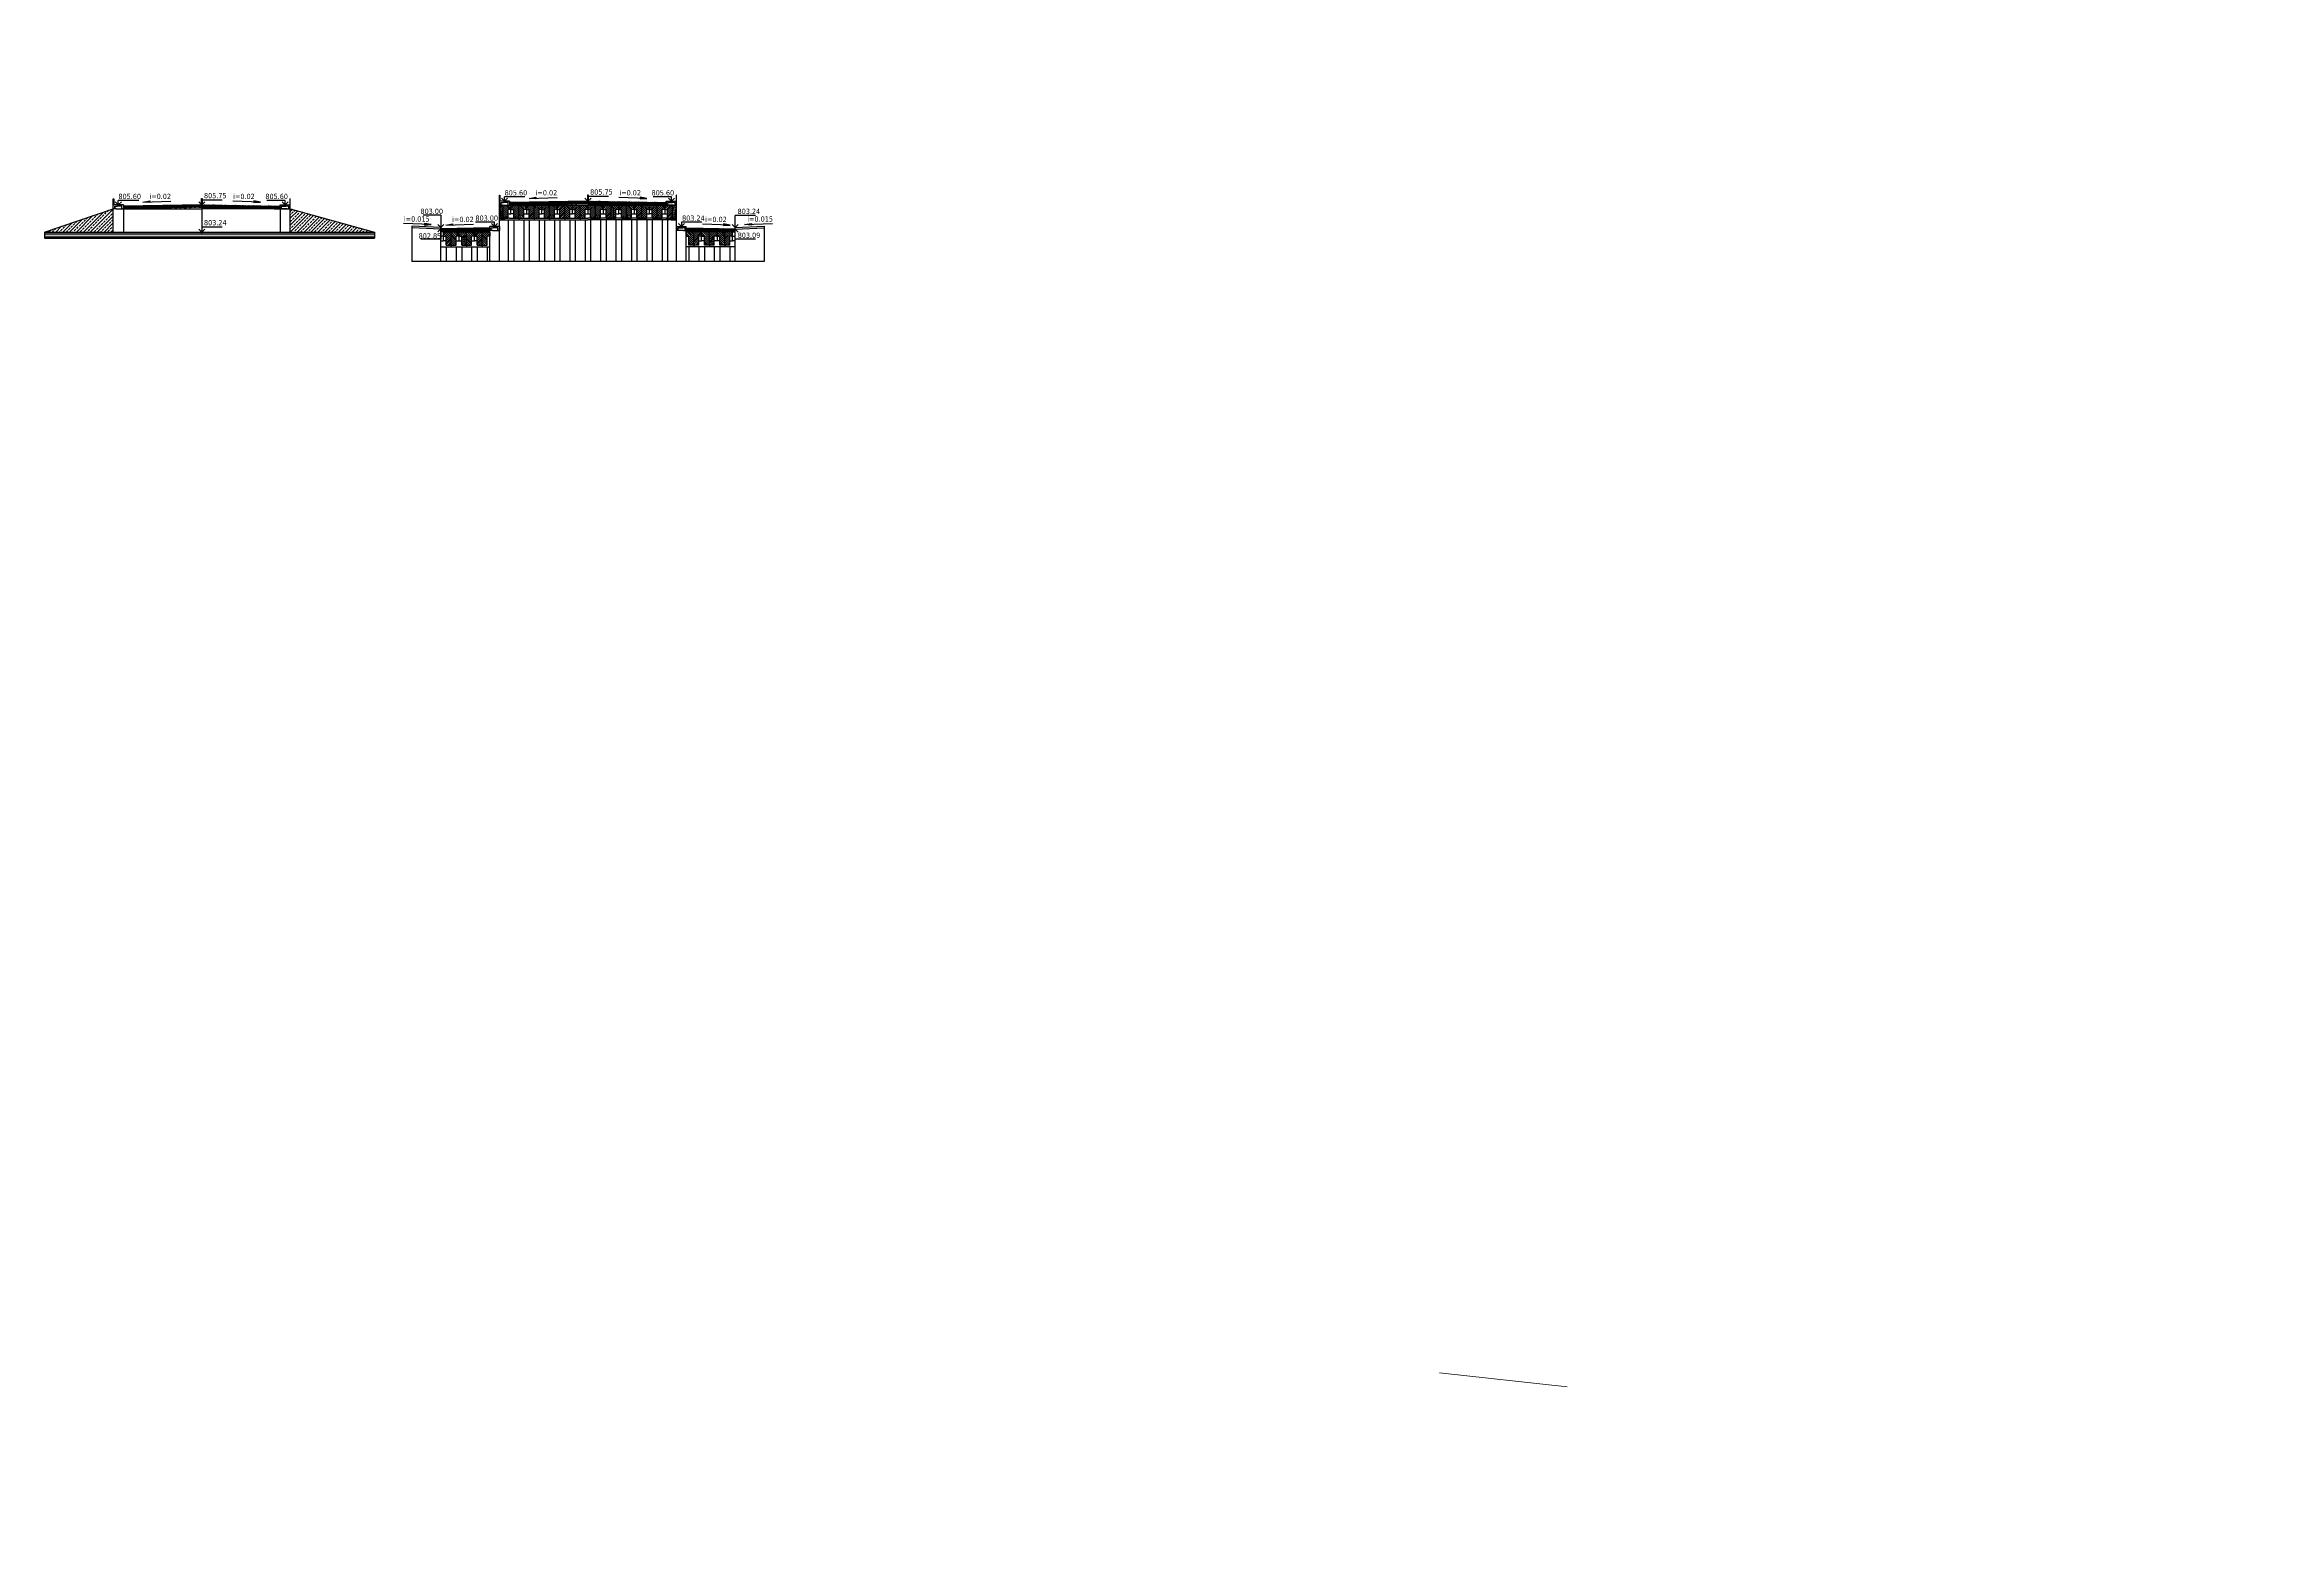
# Model space of a CAD drawing. Header units: millimetres. Extents: x -492806 to 8131902, y -181351 to 2373952.
# Drawn here: x 1987397 to 2216152, y 833559 to 987906 of the extents above; entities that cross this region are included whole.
import ezdxf

# ---------------------------------------------------------------- set-up
doc = ezdxf.new("R2010")
doc.units = ezdxf.units.MM
doc.header["$LTSCALE"] = 50
doc.layers.add('dorogi', color=7, linetype='Continuous', lineweight=30)
doc.layers.add('існуючі', color=170, linetype='Continuous', lineweight=15)
doc.styles.get("Standard").update_dxf_attribs({"font": 'tahoma.ttf'})
pattern_1 = [(45, (1375192, 7545342.67), (-100.151965, 100.151965), [])]
pattern_2 = [(45, (1365117.63, 7542584.53), (37.55698686, 137.7089518), [177.0453339, -35.4090668, 0, -35.4090668])]
pattern_3 = [(45, (1381854.95, 7539859.36), (-100.151965, 100.151965), [])]
pattern_4 = [(135, (1381854.95, 7539859.36), (-100.151965, -100.151965), [])]
pattern_5 = [(45, (1378696.57, 7539859.36), (-100.151965, 100.151965), [])]
pattern_6 = [(135, (1378696.57, 7539859.36), (-100.151965, -100.151965), [])]

msp = doc.modelspace()

# ---------------------------------------------------------------- hatches: boundary and pattern name
h = msp.add_hatch()
h.set_pattern_fill('JIS_STN_2.5', color=256, scale=200)
h.set_pattern_definition([(45, (271043.5, 0), (-353.55339, 353.55339), []), (45, (271396.5, 0), (-353.55339, 353.55339), [240, -100])])
h.paths.add_polyline_path([(2012588.57, 971074.873), (2012588.57, 968676.75), (2021238.57, 968676.75)])
h.paths.add_polyline_path([(1994433.969, 971074.715), (1987396.969, 968676.75), (1994433.969, 968676.75)])
h = msp.add_hatch()
h.set_pattern_fill('ANSI36', color=256, scale=22.304924)
h.set_pattern_definition([(45, (1335589.5, 7544971.444), (37.55698686, 137.7089518), [177.0453339, -35.4090668, 0, -35.4090668])])
h.paths.add_polyline_path([(2003515.743, 971216.75), (2003515.743, 971484.434), (1995477.023, 971342.332), (1995477.023, 971074.715)])
h = msp.add_hatch()
h.set_pattern_fill('ANSI36', color=256, scale=22.304924)
h.set_pattern_definition([(45, (1327684.61, 7544971.6), (37.55698686, 137.7089518), [177.0453339, -35.4090668, 0, -35.4090668])])
h.paths.add_polyline_path([(2003515.743, 971484.434), (2003515.743, 971216.75), (2011545.516, 971074.873), (2011545.516, 971342.491)])
h = msp.add_hatch()
h.set_pattern_fill('ANSI31', color=256, scale=44.609848)
h.set_pattern_definition(pattern_1)
h.paths.add_polyline_path([(2034036.474, 970999.844), (2034140.631, 970999.844), (2034140.631, 970107.647), (2034432.711, 970107.647), (2034432.711, 971445.943), (2034036.474, 971445.943)])
h = msp.add_hatch()
h.set_pattern_fill('ANSI31', color=256, scale=44.609848, angle=90)
h.set_pattern_definition([(135, (1382454.2, 7542617.5), (-100.151965, -100.151965), [])])
h.paths.add_polyline_path([(2034943.493, 970999.844), (2035222.305, 970999.844), (2035222.305, 971445.943), (2034432.711, 971445.943), (2034432.711, 970107.647), (2034943.493, 970107.647)])
h = msp.add_hatch()
h.set_pattern_fill('ANSI36', color=256, scale=22.304924)
h.set_pattern_definition([(45, (1375192.005, 7545342.67), (37.55698686, 137.7089518), [177.0453339, -35.4090668, 0, -35.4090668])])
h.paths.add_polyline_path([(2043118.248, 971587.978), (2043118.248, 971855.662), (2035079.528, 971713.56), (2035079.528, 971445.943)])
h = msp.add_hatch()
h.set_pattern_fill('ANSI31', color=256, scale=44.609848)
h.set_pattern_definition([(45, (1385612.57, 7542617.5), (-100.151965, 100.151965), [])])
h.paths.add_polyline_path([(2036011.899, 971445.943), (2035222.305, 971445.943), (2035222.305, 970999.844), (2035501.116, 970999.844), (2035501.116, 970107.647), (2036011.899, 970107.647)])
h.paths.add_polyline_path([(2037591.088, 971445.943), (2036801.494, 971445.943), (2036801.494, 970999.844), (2037080.305, 970999.844), (2037080.305, 970107.647), (2037591.088, 970107.647)])
h = msp.add_hatch()
h.set_pattern_fill('ANSI31', color=256, scale=44.609848, angle=90)
h.set_pattern_definition([(135, (1385612.57, 7542617.5), (-100.151965, -100.151965), [])])
h.paths.add_polyline_path([(2036522.682, 970999.844), (2036801.494, 970999.844), (2036801.494, 971445.943), (2036011.899, 971445.943), (2036011.899, 970107.647), (2036522.682, 970107.647)])
h.paths.add_polyline_path([(2038101.871, 970999.844), (2038380.682, 970999.844), (2038380.682, 971445.943), (2037591.088, 971445.943), (2037591.088, 970107.647), (2038101.871, 970107.647)])
h = msp.add_hatch()
h.set_pattern_fill('ANSI31', color=256, scale=44.609848)
h.set_pattern_definition([(45, (1388770.95, 7542617.5), (-100.151965, 100.151965), [])])
h.paths.add_polyline_path([(2039170.276, 971445.943), (2038380.682, 971445.943), (2038380.682, 970999.844), (2038659.494, 970999.844), (2038659.494, 970107.647), (2039170.276, 970107.647)])
h.paths.add_polyline_path([(2040749.465, 971445.943), (2039959.871, 971445.943), (2039959.871, 970999.844), (2040238.682, 970999.844), (2040238.682, 970107.647), (2040749.465, 970107.647)])
h = msp.add_hatch()
h.set_pattern_fill('ANSI31', color=256, scale=44.609848, angle=90)
h.set_pattern_definition([(135, (1388770.95, 7542617.5), (-100.151965, -100.151965), [])])
h.paths.add_polyline_path([(2039681.059, 970999.844), (2039959.871, 970999.844), (2039959.871, 971445.943), (2039170.276, 971445.943), (2039170.276, 970107.647), (2039681.059, 970107.647)])
h.paths.add_polyline_path([(2041260.248, 970999.844), (2041539.059, 970999.844), (2041539.059, 971445.943), (2040749.465, 971445.943), (2040749.465, 970107.647), (2041260.248, 970107.647)])
h = msp.add_hatch()
h.set_pattern_fill('ANSI31', color=256, scale=44.609848)
h.set_pattern_definition([(45, (1391929.33, 7542617.5), (-100.151965, 100.151965), [])])
h.paths.add_polyline_path([(2042328.654, 971445.943), (2041539.059, 971445.943), (2041539.059, 970999.844), (2041817.871, 970999.844), (2041817.871, 970107.647), (2042328.654, 970107.647)])
h = msp.add_hatch()
h.set_pattern_fill('ANSI31', color=256, scale=44.609848, angle=90)
h.set_pattern_definition([(135, (1391929.33, 7542617.5), (-100.151965, -100.151965), [])])
h.paths.add_polyline_path([(2042839.436, 970999.844), (2043118.248, 970999.844), (2043118.248, 971445.943), (2042328.654, 971445.943), (2042328.654, 970107.647), (2042839.436, 970107.647)])
h = msp.add_hatch()
h.set_pattern_fill('ANSI31', color=256, scale=44.609848)
h.set_pattern_definition([(45, (1393499.57, 7542617.66), (-100.151965, 100.151965), [])])
h.paths.add_polyline_path([(2043898.895, 971446.101), (2043109.3, 971446.101), (2043109.3, 971000.003), (2043388.112, 971000.003), (2043388.112, 970107.806), (2043898.895, 970107.806)])
h.paths.add_polyline_path([(2045478.083, 971446.101), (2044688.489, 971446.101), (2044688.489, 971000.003), (2044967.3, 971000.003), (2044967.3, 970107.806), (2045478.083, 970107.806)])
h = msp.add_hatch()
h.set_pattern_fill('ANSI36', color=256, scale=22.304924)
h.set_pattern_definition([(45, (1367287.114, 7545342.83), (37.55698686, 137.7089518), [177.0453339, -35.4090668, 0, -35.4090668])])
h.paths.add_polyline_path([(2043118.248, 971855.662), (2043118.248, 971587.978), (2051148.021, 971446.101), (2051148.021, 971713.718)])
h = msp.add_hatch()
h.set_pattern_fill('ANSI31', color=256, scale=44.609848, angle=90)
h.set_pattern_definition([(135, (1393499.57, 7542617.66), (-100.151965, -100.151965), [])])
h.paths.add_polyline_path([(2044409.677, 971000.003), (2044688.489, 971000.003), (2044688.489, 971446.101), (2043898.895, 971446.101), (2043898.895, 970107.806), (2044409.677, 970107.806)])
h.paths.add_polyline_path([(2045988.866, 971000.003), (2046267.678, 971000.003), (2046267.678, 971446.101), (2045478.083, 971446.101), (2045478.083, 970107.806), (2045988.866, 970107.806)])
h = msp.add_hatch()
h.set_pattern_fill('ANSI31', color=256, scale=44.609848)
h.set_pattern_definition([(45, (1396657.94, 7542617.66), (-100.151965, 100.151965), [])])
h.paths.add_polyline_path([(2047057.272, 971446.101), (2046267.678, 971446.101), (2046267.678, 971000.003), (2046546.489, 971000.003), (2046546.489, 970107.806), (2047057.272, 970107.806)])
h.paths.add_polyline_path([(2048636.46, 971446.101), (2047846.866, 971446.101), (2047846.866, 971000.003), (2048125.678, 971000.003), (2048125.678, 970107.806), (2048636.46, 970107.806)])
h = msp.add_hatch()
h.set_pattern_fill('ANSI31', color=256, scale=44.609848, angle=90)
h.set_pattern_definition([(135, (1396657.94, 7542617.66), (-100.151965, -100.151965), [])])
h.paths.add_polyline_path([(2047568.055, 971000.003), (2047846.866, 971000.003), (2047846.866, 971446.101), (2047057.272, 971446.101), (2047057.272, 970107.806), (2047568.055, 970107.806)])
h.paths.add_polyline_path([(2049147.243, 971000.003), (2049426.055, 971000.003), (2049426.055, 971446.101), (2048636.46, 971446.101), (2048636.46, 970107.806), (2049147.243, 970107.806)])
h = msp.add_hatch()
h.set_pattern_fill('ANSI31', color=256, scale=44.609848)
h.set_pattern_definition([(45, (1399816.32, 7542617.66), (-100.151965, 100.151965), [])])
h.paths.add_polyline_path([(2049704.866, 970107.806), (2050215.649, 970107.806), (2050215.649, 971446.101), (2049426.055, 971446.101), (2049426.055, 971000.003), (2049704.866, 971000.003)])
h.paths.add_polyline_path([(2051284.055, 970107.806), (2051794.838, 970107.806), (2051794.838, 971446.101), (2051005.243, 971446.101), (2051005.243, 971000.003), (2051284.055, 971000.003)])
h = msp.add_hatch()
h.set_pattern_fill('ANSI31', color=256, scale=44.609848, angle=90)
h.set_pattern_definition([(135, (1399816.32, 7542617.66), (-100.151965, -100.151965), [])])
h.paths.add_polyline_path([(2050726.432, 971000.003), (2051005.243, 971000.003), (2051005.243, 971446.101), (2050215.649, 971446.101), (2050215.649, 970107.806), (2050726.432, 970107.806)])
h = msp.add_hatch()
h.set_pattern_fill('ANSI31', color=256, scale=44.609848)
h.set_pattern_definition(pattern_1)
h.paths.add_polyline_path([(2052191.075, 970999.844), (2052086.917, 970999.844), (2052086.917, 970107.647), (2051794.838, 970107.647), (2051794.838, 971445.943), (2052191.075, 971445.943)])
h = msp.add_hatch(color=256)
h.dxf.hatch_style = 1
h.paths.add_polyline_path([(2021238.57, 968676.75), (1987396.969, 968676.75), (1987396.969, 968486.75), (2021238.57, 968486.75)])
h = msp.add_hatch()
h.set_pattern_fill('TRIANG', color=256, scale=30, angle=45)
h.set_pattern_definition([(105, (271043.5, 0), (-276.013305, 73.957542), [142.875, -142.875]), (165, (271043.5, 0), (-202.055763, -202.055762), [142.875, -142.875]), (45, (270905.5, 36.98), (-73.957542, 276.013305), [142.875, -142.875])])
h.paths.add_polyline_path([(2021238.57, 968486.75), (1987396.969, 968486.75), (1987396.969, 968186.75), (2021238.57, 968186.75)])
h = msp.add_hatch()
h.set_pattern_fill('AR-SAND', color=256, scale=3, angle=45)
h.set_pattern_definition([(82.5, (271043.51, 0), (-107.2144046, 100.426047), [0, -115.824, 0, -129.54, 0, -123.825]), (52.5, (271043.5, 0), (-56.703278, 247.419855), [0, -62.484, 0, -104.394, 0, -40.005]), (12.5, (270977.23, -66.27), (167.489948, 168.0996936), [0, -38.1, 0, -137.16, 0, -179.07]), (2.5, (270977.23, -66.27), (114.684333, 209.265234), [0, -19.05, 0, -89.916, 0, -102.87])])
h.paths.add_polyline_path([(2021238.57, 968186.75), (1987396.969, 968186.75), (1987396.969, 968036.75), (2021238.57, 968036.75)])
h = msp.add_hatch()
h.set_pattern_fill('ANSI36', color=256, scale=22.304924)
h.set_pattern_definition(pattern_2)
h.paths.add_polyline_path([(2028036.474, 969009.004), (2028036.474, 968741.362), (2033043.872, 968829.837), (2033043.872, 969097.521)])
h = msp.add_hatch()
h.set_pattern_fill('ANSI31', color=256, scale=44.609848)
h.set_pattern_definition(pattern_5)
h.paths.add_polyline_path([(2029095.901, 968687.801), (2028306.306, 968687.801), (2028306.306, 968241.703), (2028585.118, 968241.703), (2028585.118, 967349.506), (2029095.901, 967349.506)])
h.paths.add_polyline_path([(2030675.089, 968687.801), (2029885.495, 968687.801), (2029885.495, 968241.703), (2030164.307, 968241.703), (2030164.307, 967349.506), (2030675.089, 967349.506)])
h = msp.add_hatch()
h.set_pattern_fill('ANSI31', color=256, scale=44.609848, angle=90)
h.set_pattern_definition(pattern_6)
h.paths.add_polyline_path([(2029606.684, 968241.703), (2029885.495, 968241.703), (2029885.495, 968687.801), (2029095.901, 968687.801), (2029095.901, 967349.506), (2029606.684, 967349.506)])
h.paths.add_polyline_path([(2031185.872, 968241.703), (2031464.684, 968241.703), (2031464.684, 968687.801), (2030675.089, 968687.801), (2030675.089, 967349.506), (2031185.872, 967349.506)])
h = msp.add_hatch()
h.set_pattern_fill('ANSI31', color=256, scale=44.609848)
h.set_pattern_definition(pattern_3)
h.paths.add_polyline_path([(2032254.278, 968687.801), (2031464.684, 968687.801), (2031464.684, 968241.703), (2031743.495, 968241.703), (2031743.495, 967349.506), (2032254.278, 967349.506)])
h = msp.add_hatch()
h.set_pattern_fill('ANSI31', color=256, scale=44.609848, angle=90)
h.set_pattern_definition(pattern_4)
h.paths.add_polyline_path([(2032765.061, 968241.703), (2033043.872, 968241.703), (2033043.872, 968687.801), (2032254.278, 968687.801), (2032254.278, 967349.506), (2032765.061, 967349.506)])
h = msp.add_hatch()
h.set_pattern_fill('ANSI31', color=256, scale=44.609848, angle=90)
h.set_pattern_definition(pattern_4)
h.paths.add_polyline_path([(2053471.466, 968241.581), (2053192.654, 968241.584), (2053192.66, 968687.682), (2053982.254, 968687.673), (2053982.238, 967349.378), (2053471.455, 967349.384)])
h = msp.add_hatch()
h.set_pattern_fill('ANSI36', color=256, scale=22.304924)
h.set_pattern_definition(pattern_2)
h.paths.add_polyline_path([(2058200.062, 969008.826), (2058200.059, 968741.183), (2053192.661, 968829.718), (2053192.664, 969097.401)])
h = msp.add_hatch()
h.set_pattern_fill('ANSI31', color=256, scale=44.609848)
h.set_pattern_definition(pattern_3)
h.paths.add_polyline_path([(2053982.254, 968687.673), (2054771.848, 968687.664), (2054771.843, 968241.565), (2054493.031, 968241.568), (2054493.021, 967349.372), (2053982.238, 967349.378)])
h = msp.add_hatch()
h.set_pattern_fill('ANSI31', color=256, scale=44.609848, angle=90)
h.set_pattern_definition(pattern_6)
h.paths.add_polyline_path([(2056629.843, 968241.543), (2056351.032, 968241.546), (2056351.037, 968687.645), (2057140.631, 968687.636), (2057140.615, 967349.34), (2056629.833, 967349.346)])
h.paths.add_polyline_path([(2055050.654, 968241.562), (2054771.843, 968241.565), (2054771.848, 968687.664), (2055561.443, 968687.654), (2055561.427, 967349.359), (2055050.644, 967349.365)])
h = msp.add_hatch()
h.set_pattern_fill('ANSI31', color=256, scale=44.609848)
h.set_pattern_definition(pattern_5)
h.paths.add_polyline_path([(2057140.631, 968687.636), (2057930.225, 968687.626), (2057930.22, 968241.528), (2057651.409, 968241.531), (2057651.398, 967349.334), (2057140.615, 967349.34)])
h.paths.add_polyline_path([(2055561.443, 968687.654), (2056351.037, 968687.645), (2056351.032, 968241.546), (2056072.22, 968241.55), (2056072.209, 967349.353), (2055561.427, 967349.359)])

# ---------------------------------------------------------------- linework, layer by layer
for p, q in [((2036653.805, 972302.744), (2034558.001, 972302.744)), ((2034558.001, 971847.39), (2034558.001, 972302.744)), ((2037086.754, 972125.847), (2037781.576, 972259.259)), ((2037086.754, 972125.847), (2039946.179, 972232.577)), ((2037781.576, 972259.259), (2037781.576, 972072.482)), ((2045214.053, 972311.016), (2043118.248, 972311.016)), ((2043118.248, 972311.016), (2043126.295, 971855.804)), ((2049149.802, 972125.682), (2046290.38, 972232.49)), ((2048454.984, 972259.113), (2048454.978, 972072.336)), ((2049149.802, 972125.682), (2048454.984, 972259.113)), ((2051669.548, 972302.744), (2049784.498, 972302.744)), ((2051669.548, 971847.39), (2051669.548, 972302.744)), ((1987396.969, 968676.75), (1994433.969, 971074.715)), ((1994433.969, 968676.75), (1994433.969, 971476.162)), ((1994584.826, 971074.715), (1994584.826, 971338.547)), ((1994584.826, 971338.547), (1994846.144, 971338.547)), ((1994584.826, 971338.547), (1994584.826, 971074.715)), ((1994846.144, 971468.925), (1994838.907, 971476.162)), ((1994846.144, 971468.925), (1994853.382, 971476.162)), ((1997051.301, 971931.516), (1994955.496, 971931.516)), ((1994955.496, 971476.162), (1994955.496, 971931.516)), ((1995468.896, 971074.715), (1995477.023, 971082.842)), ((1995481.754, 971074.715), (1995481.754, 968676.75)), ((1997484.25, 971754.619), (1998179.071, 971888.031)), ((1997484.25, 971754.619), (2000343.674, 971861.349)), ((1998179.071, 971701.254), (1997484.25, 971754.619)), ((1998179.071, 971888.031), (1998179.071, 971701.254)), ((2005611.548, 971939.788), (2003515.743, 971939.788)), ((2003515.743, 971939.788), (2003523.79, 971484.576)), ((2003523.79, 971484.576), (2003523.79, 968676.75)), ((2009547.297, 971754.454), (2006687.875, 971861.262)), ((2008852.479, 971887.885), (2008852.474, 971701.108)), ((2008852.474, 971701.108), (2009547.297, 971754.454)), ((2009547.297, 971754.454), (2008852.479, 971887.885)), ((2012067.043, 971931.516), (2010181.993, 971931.516)), ((2011402.739, 971074.873), (2012588.57, 971074.873)), ((2011545.516, 971342.491), (2011545.516, 971476.32)), ((2011545.516, 971076.874), (2011545.516, 968678.751)), ((2012067.043, 971476.162), (2012067.043, 971931.516)), ((2012176.394, 971468.925), (2012169.157, 971476.162)), ((2012176.394, 971468.925), (2012183.632, 971476.162)), ((2012437.713, 971338.547), (2012176.394, 971338.547)), ((2012272.631, 971074.873), (2012588.57, 971074.873)), ((2012437.713, 971074.715), (2012437.713, 971338.547)), ((2012437.713, 971338.547), (2012437.713, 971074.715)), ((2012588.57, 968676.75), (2012588.57, 971476.162)), ((2012588.57, 971074.873), (2021238.57, 968676.75)), ((2028033.218, 970403.552), (2026205.532, 970403.552)), ((2028033.218, 970403.552), (2028033.218, 968687.801)), ((2034036.474, 965646.621), (2034036.474, 971847.39)), ((2034036.474, 970999.844), (2034140.631, 970999.844)), ((2034036.474, 970107.647), (2034943.493, 970107.647)), ((2034575.462, 969929.208), (2034129.364, 969929.208)), ((2034187.331, 971445.943), (2034187.331, 971709.775)), ((2034187.331, 971709.775), (2034448.649, 971709.775)), ((2034187.331, 971709.775), (2034187.331, 971445.943)), ((2034448.649, 971840.153), (2034441.412, 971847.39)), ((2034448.649, 971840.153), (2034455.886, 971847.39)), ((2035222.305, 970999.844), (2034943.493, 970999.844)), ((2035071.401, 971445.943), (2035079.528, 971454.07)), ((2035222.305, 970999.844), (2035501.116, 970999.844)), ((2035501.116, 970107.647), (2036522.682, 970107.647)), ((2036801.494, 970999.844), (2036522.682, 970999.844)), ((2036801.494, 970999.844), (2037080.305, 970999.844)), ((2037080.305, 970107.647), (2038101.871, 970107.647)), ((2037781.576, 972072.482), (2037086.754, 972125.847)), ((2038380.682, 970999.844), (2038101.871, 970999.844)), ((2038380.682, 970999.844), (2038659.494, 970999.844)), ((2038659.494, 970107.647), (2039681.059, 970107.647)), ((2039959.871, 970999.844), (2039681.059, 970999.844)), ((2039959.871, 970999.844), (2040238.682, 970999.844)), ((2040238.682, 970107.647), (2041260.248, 970107.647)), ((2041539.059, 970999.844), (2041260.248, 970999.844)), ((2041539.059, 970999.844), (2041817.871, 970999.844)), ((2041817.871, 970107.647), (2042839.436, 970107.647)), ((2043118.248, 970999.844), (2042839.436, 970999.844)), ((2043109.3, 971000.003), (2043388.112, 971000.003)), ((2043388.112, 970107.806), (2044409.677, 970107.806)), ((2044688.489, 971000.003), (2044409.677, 971000.003)), ((2044688.489, 971000.003), (2044967.3, 971000.003)), ((2044967.3, 970107.806), (2045988.866, 970107.806)), ((2046267.678, 971000.003), (2045988.866, 971000.003)), ((2046267.678, 971000.003), (2046546.489, 971000.003)), ((2046546.489, 970107.806), (2047568.055, 970107.806)), ((2047846.866, 971000.003), (2047568.055, 971000.003)), ((2047846.866, 971000.003), (2048125.678, 971000.003)), ((2048125.678, 970107.806), (2049147.243, 970107.806)), ((2048454.978, 972072.336), (2049149.802, 972125.682)), ((2049426.055, 971000.003), (2049147.243, 971000.003)), ((2049426.055, 971000.003), (2049704.866, 971000.003)), ((2049704.866, 970107.806), (2050726.432, 970107.806)), ((2051005.243, 971000.003), (2050726.432, 971000.003)), ((2051005.243, 971000.003), (2051005.243, 971446.101)), ((2051005.243, 971446.101), (2052191.075, 971446.101)), ((2051005.243, 971000.003), (2051284.055, 971000.003)), ((2051148.021, 971713.718), (2051148.021, 971847.548)), ((2051284.055, 970107.806), (2052191.075, 970107.806)), ((2051652.086, 969929.366), (2052098.185, 969929.366)), ((2051778.899, 971840.153), (2051771.662, 971847.39)), ((2051778.899, 971840.153), (2051786.136, 971847.39)), ((2052040.218, 971709.775), (2051778.899, 971709.775)), ((2051875.135, 971446.101), (2052191.075, 971446.101)), ((2052040.218, 971445.943), (2052040.218, 971709.775)), ((2052040.218, 971709.775), (2052040.218, 971445.943)), ((2052191.075, 970999.844), (2052086.917, 970999.844)), ((2052191.075, 965646.621), (2052191.075, 971847.39)), ((2058200.064, 969158.826), (2058200.194, 970361.286)), ((2060295.868, 970361.286), (2058200.194, 970361.286)), ((1987396.969, 968676.75), (2021238.57, 968676.75)), ((1987396.969, 968676.75), (1987396.969, 968036.75)), ((1987396.969, 968486.75), (2021238.57, 968486.75)), ((1987396.969, 968186.75), (2021238.57, 968186.75)), ((1987396.969, 968036.75), (2021238.57, 968036.75)), ((2003247.236, 968676.756), (2003523.79, 968676.756)), ((2003516.551, 968545.872), (2003523.789, 968553.109)), ((2005611.548, 969166.769), (2003523.778, 969166.769)), ((2021238.57, 968676.75), (2021238.57, 968036.75)), ((2027053.141, 969438.752), (2024193.719, 969545.56)), ((2028036.474, 969159.004), (2025036.474, 969287.936)), ((2025036.474, 969287.936), (2025036.474, 965646.779)), ((2028028.316, 968969.179), (2025036.474, 969097.761)), ((2028059.924, 967942.121), (2025960.656, 967942.121)), ((2026358.323, 969572.183), (2026358.318, 969385.407)), ((2026358.318, 969385.407), (2027053.141, 969438.752)), ((2027053.141, 969438.752), (2026358.323, 969572.183)), ((2028036.474, 969005.748), (2028027.495, 967942.121)), ((2028306.306, 968241.703), (2028027.495, 968241.703)), ((2028036.474, 965646.621), (2028036.474, 969159.004)), ((2028036.474, 968687.801), (2033036.474, 968845.943)), ((2028306.306, 968687.801), (2028036.474, 968687.801)), ((2028306.306, 968241.703), (2028585.118, 968241.703)), ((2028528.04, 969394.498), (2029222.861, 969527.91)), ((2028528.04, 969394.498), (2031387.464, 969501.228)), ((2029222.861, 969341.133), (2028528.04, 969394.498)), ((2029222.861, 969527.91), (2029222.861, 969341.133)), ((2029885.495, 968241.703), (2029606.684, 968241.703)), ((2029885.495, 968241.703), (2030164.307, 968241.703)), ((2031464.684, 968241.703), (2031185.872, 968241.703)), ((2031464.684, 968241.703), (2031743.495, 968241.703)), ((2033536.474, 969702.744), (2031571.265, 969702.744)), ((2033043.872, 968241.703), (2032765.061, 968241.703)), ((2033036.474, 965646.621), (2033036.474, 969247.39)), ((2033144.277, 968845.943), (2033144.277, 969109.775)), ((2033144.277, 969109.775), (2033405.595, 969109.775)), ((2033144.277, 969109.775), (2033144.277, 968845.943)), ((2033536.474, 969247.39), (2033536.474, 969702.744)), ((2034028.347, 968845.943), (2034036.474, 968854.07)), ((2052208.187, 968845.835), (2052200.06, 968853.962)), ((2052700.065, 969702.63), (2052700.059, 969247.276)), ((2054795.87, 969702.63), (2052700.065, 969702.63)), ((2052830.943, 969240.038), (2052823.706, 969247.275)), ((2053092.26, 969109.657), (2052830.942, 969109.66)), ((2052830.943, 969240.038), (2052838.18, 969247.275)), ((2053092.257, 968845.825), (2053092.26, 969109.657)), ((2053092.26, 969109.657), (2053092.257, 968845.825)), ((2053192.654, 968241.584), (2053471.466, 968241.581)), ((2053200.022, 965646.502), (2053200.065, 969247.271)), ((2058200.058, 968687.623), (2053200.06, 968845.824)), ((2054771.843, 968241.565), (2054493.031, 968241.568)), ((2054771.843, 968241.565), (2055050.654, 968241.562)), ((2057708.442, 969394.099), (2054849.02, 969500.907)), ((2056351.032, 968241.546), (2056072.22, 968241.55)), ((2056351.032, 968241.546), (2056629.843, 968241.543)), ((2057013.624, 969527.53), (2057013.619, 969340.753)), ((2057013.619, 969340.753), (2057708.442, 969394.099)), ((2057708.442, 969394.099), (2057013.624, 969527.53)), ((2057930.22, 968241.528), (2057651.409, 968241.531)), ((2057930.22, 968241.528), (2058209.032, 968241.525)), ((2057930.225, 968687.626), (2058200.058, 968687.623)), ((2058200.022, 965646.443), (2058200.064, 969158.826)), ((2060295.867, 967943.645), (2058200.062, 967943.645)), ((2058200.111, 969159.004), (2061200.111, 969287.936)), ((2058208.27, 968969.179), (2061200.063, 969097.759)), ((2059183.444, 969438.752), (2059878.262, 969572.183)), ((2059183.444, 969438.752), (2062042.866, 969545.56)), ((2059878.267, 969385.407), (2059183.444, 969438.752)), ((2059878.262, 969572.183), (2059878.267, 969385.407)), ((2061200.065, 969287.934), (2061200.022, 965646.779)), ((2028036.474, 967171.067), (2033036.474, 967171.067)), ((2028585.118, 967349.506), (2029606.684, 967349.506)), ((2030164.307, 967349.506), (2031185.872, 967349.506)), ((2031743.495, 967349.506), (2032765.061, 967349.506)), ((2058200.04, 967170.888), (2053200.04, 967170.947)), ((2054493.021, 967349.372), (2053471.455, 967349.384)), ((2056072.209, 967349.353), (2055050.644, 967349.365)), ((2057651.398, 967349.334), (2056629.833, 967349.346))]:
    msp.add_line(p, q)
for points in [[(2034036.474, 971847.39), (2034036.474, 972471.928), (2034081.084, 972471.928), (2034081.084, 971847.39)], [(2043103.685, 971855.804), (2043103.685, 972480.342), (2043148.295, 972480.342), (2043148.295, 971855.804)], [(2052191.075, 971847.39), (2052191.075, 972471.928), (2052146.465, 972471.928), (2052146.465, 971847.39)], [(1994433.969, 971476.162), (1994433.969, 972100.7), (1994478.579, 972100.7), (1994478.579, 971476.162)], [(1995477.023, 971342.332), (1995477.023, 971476.162), (1994433.969, 971476.162)], [(1994749.908, 971074.715), (1994433.969, 971074.715)], [(1994955.496, 971476.162), (1994646.89, 971784.767)], [(1994749.908, 971074.715), (1995419.056, 971074.715)], [(1995326.166, 971074.715), (1995326.166, 971338.547), (1994846.144, 971338.547)], [(1994955.496, 971476.162), (1995264.102, 971784.767)], [(1996088.204, 971074.715), (1995419.056, 971074.715)], [(1995477.023, 971342.332), (1995477.023, 971476.162)], [(1995477.023, 971476.162), (1995477.023, 971119.283)], [(1995477.023, 971342.332), (1995477.023, 971074.715)], [(2003515.743, 971216.75), (1995477.023, 971074.715)], [(1995481.754, 971074.715), (2003515.743, 971074.715)], [(1996088.204, 971074.715), (1996757.351, 971074.715)], [(2003515.743, 971484.434), (2003207.138, 971793.04)], [(2003493.133, 971484.434), (2003493.133, 972108.972), (2003537.743, 972108.972), (2003537.743, 971484.434)], [(2003515.743, 971484.434), (2003824.349, 971793.04)], [(2003515.743, 971216.75), (2011545.516, 971074.873)], [(2011540.785, 971074.873), (2003515.743, 971074.873)], [(2010934.335, 971074.873), (2010265.188, 971074.873)], [(2010934.335, 971074.873), (2011603.483, 971074.873)], [(2011545.516, 971342.491), (2011545.516, 971476.32)], [(2011545.516, 971476.32), (2011545.516, 971119.441)], [(2011545.516, 971342.332), (2011545.516, 971476.162), (2012588.57, 971476.162)], [(2011545.516, 971342.491), (2011545.516, 971074.873)], [(2012272.631, 971074.873), (2011603.483, 971074.873)], [(2011696.373, 971074.715), (2011696.373, 971338.547), (2012176.394, 971338.547)], [(2012067.043, 971476.162), (2011758.437, 971784.767)], [(2012067.043, 971476.162), (2012375.648, 971784.767)], [(2012588.57, 971476.162), (2012588.57, 972100.7), (2012543.96, 972100.7), (2012543.96, 971476.162)], [(2035079.528, 971713.56), (2035079.528, 971847.39), (2034036.474, 971847.39)], [(2034352.413, 971445.943), (2034036.474, 971445.943)], [(2034036.474, 971445.943), (2035222.305, 971445.943), (2035222.305, 970999.844)], [(2034036.474, 970553.746), (2034140.631, 970553.746)], [(2035084.258, 970107.647), (2034036.474, 970107.647)], [(2034036.474, 969929.208), (2043118.248, 969929.208)], [(2034140.631, 970107.647), (2034140.631, 970999.844)], [(2034558.001, 971847.39), (2034249.395, 972155.995)], [(2034352.413, 971445.943), (2035021.561, 971445.943)], [(2034432.711, 970107.647), (2034432.711, 971445.943)], [(2034432.711, 970107.647), (2034432.711, 969929.208)], [(2034928.671, 971445.943), (2034928.671, 971709.775), (2034448.649, 971709.775)], [(2034558.001, 971847.39), (2034866.606, 972155.995)], [(2034943.493, 970107.647), (2034943.493, 970999.844)], [(2034943.493, 970553.746), (2035222.305, 970553.746), (2035222.305, 970999.844)], [(2034943.493, 969929.208), (2034943.493, 965646.621)], [(2035690.708, 971445.943), (2035021.561, 971445.943)], [(2035079.528, 971713.56), (2035079.528, 971847.39)], [(2035079.528, 971847.39), (2035079.528, 971490.511)], [(2035079.528, 971713.56), (2035079.528, 971445.943)], [(2043118.248, 971587.978), (2035079.528, 971445.943)], [(2035084.258, 971445.943), (2043118.248, 971445.943)], [(2035084.258, 970107.647), (2035084.258, 970107.647), (2043118.248, 970107.647)], [(2035222.305, 970999.844), (2035222.305, 971445.943), (2036801.494, 971445.943), (2036801.494, 970999.844)], [(2035501.116, 970553.746), (2035222.305, 970553.746), (2035222.305, 970999.844)], [(2035501.116, 970107.647), (2035501.116, 970999.844)], [(2035501.116, 969929.208), (2035501.116, 965646.621)], [(2035690.708, 971445.943), (2036359.856, 971445.943)], [(2036011.899, 970107.647), (2036011.899, 971445.943)], [(2036011.899, 970107.647), (2036011.899, 969929.208)], [(2036522.682, 970107.647), (2036522.682, 970999.844)], [(2036522.682, 970553.746), (2037080.305, 970553.746)], [(2036522.682, 969929.208), (2036522.682, 965646.621)], [(2036801.494, 970999.844), (2036801.494, 971445.943), (2038380.682, 971445.943), (2038380.682, 970999.844)], [(2036801.494, 970999.844), (2036801.494, 970553.746)], [(2037080.305, 970107.647), (2037080.305, 970999.844)], [(2037080.305, 969929.208), (2037080.305, 965646.621)], [(2037591.088, 970107.647), (2037591.088, 971445.943)], [(2037591.088, 970107.647), (2037591.088, 969929.208)], [(2038101.871, 970107.647), (2038101.871, 970999.844)], [(2038101.871, 970553.746), (2038380.682, 970553.746), (2038380.682, 970999.844)], [(2038101.871, 969929.208), (2038101.871, 965646.621)], [(2038380.682, 970999.844), (2038380.682, 971445.943), (2039959.871, 971445.943), (2039959.871, 970999.844)], [(2038659.494, 970553.746), (2038380.682, 970553.746), (2038380.682, 970999.844)], [(2038659.494, 970107.647), (2038659.494, 970999.844)], [(2038659.494, 969929.208), (2038659.494, 965646.621)], [(2039170.276, 970107.647), (2039170.276, 971445.943)], [(2039170.276, 970107.647), (2039170.276, 969929.208)], [(2039681.059, 970107.647), (2039681.059, 970999.844)], [(2039681.059, 970553.746), (2040238.682, 970553.746)], [(2039681.059, 969929.208), (2039681.059, 965646.621)], [(2039959.871, 970999.844), (2039959.871, 971445.943), (2041539.059, 971445.943), (2041539.059, 970999.844)], [(2039959.871, 970999.844), (2039959.871, 970553.746)], [(2040238.682, 970107.647), (2040238.682, 970999.844)], [(2040238.682, 969929.208), (2040238.682, 965646.621)], [(2040749.465, 970107.647), (2040749.465, 971445.943)], [(2040749.465, 970107.647), (2040749.465, 969929.208)], [(2041260.248, 970107.647), (2041260.248, 970999.844)], [(2041260.248, 970553.746), (2041539.059, 970553.746), (2041539.059, 970999.844)], [(2041260.248, 969929.208), (2041260.248, 965646.621)], [(2041539.059, 970999.844), (2041539.059, 971445.943), (2043118.248, 971445.943), (2043118.248, 970999.844)], [(2041817.871, 970553.746), (2041539.059, 970553.746), (2041539.059, 970999.844)], [(2041817.871, 970107.647), (2041817.871, 970999.844)], [(2041817.871, 969929.208), (2041817.871, 965646.621)], [(2042328.654, 970107.647), (2042328.654, 971445.943)], [(2042328.654, 970107.647), (2042328.654, 969929.208)], [(2043118.248, 971855.662), (2042809.642, 972164.268)], [(2042839.436, 970107.647), (2042839.436, 970999.844)], [(2042839.436, 970553.746), (2043388.112, 970553.746)], [(2042839.436, 969929.208), (2042839.436, 965646.621)], [(2043109.3, 971000.003), (2043109.3, 971446.101), (2044688.489, 971446.101), (2044688.489, 971000.003)], [(2043118.248, 971855.662), (2043426.854, 972164.268)], [(2043118.248, 971587.978), (2051148.021, 971446.101)], [(2051143.29, 971446.101), (2043118.248, 971446.101)], [(2043118.248, 970999.844), (2043118.248, 971445.943)], [(2043118.248, 970999.844), (2043118.248, 970553.746)], [(2051143.29, 970107.806), (2051143.29, 970107.806), (2043118.248, 970107.806)], [(2052191.075, 969929.366), (2043118.248, 969929.366)], [(2043388.112, 970107.806), (2043388.112, 971000.003)], [(2043388.112, 969929.366), (2043388.112, 965646.779)], [(2043898.895, 970107.806), (2043898.895, 971446.101)], [(2043898.895, 970107.806), (2043898.895, 969929.366)], [(2044409.677, 970107.806), (2044409.677, 971000.003)], [(2044409.677, 970553.904), (2044967.3, 970553.904)], [(2044409.677, 969929.366), (2044409.677, 965646.779)], [(2044688.489, 971000.003), (2044688.489, 971446.101), (2046267.678, 971446.101), (2046267.678, 971000.003)], [(2044688.489, 971000.003), (2044688.489, 970553.904)], [(2044967.3, 970107.806), (2044967.3, 971000.003)], [(2044967.3, 969929.366), (2044967.3, 965646.779)], [(2045478.083, 970107.806), (2045478.083, 971446.101)], [(2045478.083, 970107.806), (2045478.083, 969929.366)], [(2045988.866, 970107.806), (2045988.866, 971000.003)], [(2045988.866, 970553.904), (2046267.678, 970553.904), (2046267.678, 971000.003)], [(2045988.866, 969929.366), (2045988.866, 965646.779)], [(2046267.678, 971000.003), (2046267.678, 971446.101), (2047846.866, 971446.101), (2047846.866, 971000.003)], [(2046546.489, 970553.904), (2046267.678, 970553.904), (2046267.678, 971000.003)], [(2046546.489, 970107.806), (2046546.489, 971000.003)], [(2046546.489, 969929.366), (2046546.489, 965646.779)], [(2047057.272, 970107.806), (2047057.272, 971446.101)], [(2047057.272, 970107.806), (2047057.272, 969929.366)], [(2047568.055, 970107.806), (2047568.055, 971000.003)], [(2047568.055, 970553.904), (2048125.678, 970553.904)], [(2047568.055, 969929.366), (2047568.055, 965646.779)], [(2047846.866, 971000.003), (2047846.866, 971446.101), (2049426.055, 971446.101), (2049426.055, 971000.003)], [(2047846.866, 971000.003), (2047846.866, 970553.904)], [(2048125.678, 970107.806), (2048125.678, 971000.003)], [(2048125.678, 969929.366), (2048125.678, 965646.779)], [(2048636.46, 970107.806), (2048636.46, 971446.101)], [(2048636.46, 970107.806), (2048636.46, 969929.366)], [(2049147.243, 970107.806), (2049147.243, 971000.003)], [(2049147.243, 970553.904), (2049426.055, 970553.904), (2049426.055, 971000.003)], [(2049147.243, 969929.366), (2049147.243, 965646.779)], [(2049426.055, 971000.003), (2049426.055, 971446.101), (2051005.243, 971446.101), (2051005.243, 971000.003)], [(2049704.866, 970553.904), (2049426.055, 970553.904), (2049426.055, 971000.003)], [(2049704.866, 970107.806), (2049704.866, 971000.003)], [(2049704.866, 969929.366), (2049704.866, 965646.779)], [(2050536.84, 971446.101), (2049867.692, 971446.101)], [(2050215.649, 970107.806), (2050215.649, 971446.101)], [(2050215.649, 970107.806), (2050215.649, 969929.366)], [(2050536.84, 971446.101), (2051205.988, 971446.101)], [(2050726.432, 970107.806), (2050726.432, 971000.003)], [(2050726.432, 970553.904), (2051284.055, 970553.904)], [(2050726.432, 969929.366), (2050726.432, 965646.779)], [(2051005.243, 971000.003), (2051005.243, 970553.904)], [(2051143.29, 970107.806), (2052191.075, 970107.806)], [(2051148.021, 971713.718), (2051148.021, 971847.548)], [(2051148.021, 971847.548), (2051148.021, 971490.669)], [(2051148.021, 971713.56), (2051148.021, 971847.39), (2052191.075, 971847.39)], [(2051148.021, 971713.718), (2051148.021, 971446.101)], [(2051875.135, 971446.101), (2051205.988, 971446.101)], [(2051284.055, 970107.806), (2051284.055, 971000.003)], [(2051284.055, 969929.366), (2051284.055, 965646.779)], [(2051298.878, 971445.943), (2051298.878, 971709.775), (2051778.899, 971709.775)], [(2051669.548, 971847.39), (2051360.942, 972155.995)], [(2051669.548, 971847.39), (2051978.153, 972155.995)], [(2051794.838, 970107.806), (2051794.838, 971446.101)], [(2051794.838, 970107.806), (2051794.838, 969929.366)], [(2052086.917, 970107.647), (2052086.917, 970999.844)], [(2052191.075, 970553.746), (2052086.917, 970553.746)], [(2003523.801, 968676.75), (2003215.195, 968985.356)], [(2003523.801, 968676.75), (2003832.406, 968985.356)], [(2025036.474, 968955.972), (2025005.152, 968955.419)], [(2028033.218, 969009.004), (2027724.613, 968700.398)], [(2028036.966, 969158.512), (2027728.361, 969467.117)], [(2028027.495, 967349.506), (2028027.495, 968241.703)], [(2028027.495, 967795.604), (2028306.306, 967795.604), (2028306.306, 968241.703)], [(2028033.218, 969009.004), (2028341.824, 968700.398)], [(2033043.872, 969097.521), (2028036.474, 969009.004)], [(2028036.966, 969158.512), (2028345.572, 969467.117)], [(2028306.306, 968241.703), (2028306.306, 968687.801), (2029885.495, 968687.801), (2029885.495, 968241.703)], [(2028585.118, 967795.604), (2028306.306, 967795.604), (2028306.306, 968241.703)], [(2028585.118, 967349.506), (2028585.118, 968241.703)], [(2029095.901, 967349.506), (2029095.901, 968687.801)], [(2029606.684, 967349.506), (2029606.684, 968241.703)], [(2029606.684, 967795.604), (2030164.307, 967795.604)], [(2029885.495, 968241.703), (2029885.495, 968687.801), (2031464.684, 968687.801), (2031464.684, 968241.703)], [(2029885.495, 968241.703), (2029885.495, 967795.604)], [(2030164.307, 967349.506), (2030164.307, 968241.703)], [(2030675.089, 967349.506), (2030675.089, 968687.801)], [(2031185.872, 967349.506), (2031185.872, 968241.703)], [(2031185.872, 967795.604), (2031464.684, 967795.604), (2031464.684, 968241.703)], [(2031464.684, 968241.703), (2031464.684, 968687.801), (2033043.872, 968687.801), (2033043.872, 968241.703)], [(2031743.495, 967795.604), (2031464.684, 967795.604), (2031464.684, 968241.703)], [(2031743.495, 967349.506), (2031743.495, 968241.703)], [(2032254.278, 967349.506), (2032254.278, 968687.801)], [(2032765.061, 967349.506), (2032765.061, 968241.703)], [(2034036.474, 969113.56), (2034036.474, 969247.39), (2033036.474, 969247.39)], [(2033309.359, 968845.943), (2033036.474, 968845.943)], [(2033536.474, 969247.39), (2033227.868, 969555.995)], [(2033309.359, 968845.943), (2034036.474, 968845.943)], [(2033885.617, 968845.943), (2033885.617, 969109.775), (2033405.595, 969109.775)], [(2033536.474, 969247.39), (2033845.079, 969555.995)], [(2034036.474, 969113.56), (2034036.474, 969247.39)], [(2034036.474, 969247.39), (2034036.474, 968890.511)], [(2034036.474, 969113.56), (2034036.474, 968845.943)], [(2052200.063, 969113.453), (2052200.06, 968845.836)], [(2052927.175, 968845.827), (2052200.06, 968845.836)], [(2052200.065, 969247.282), (2052200.061, 968890.404)], [(2052200.063, 969113.453), (2052200.065, 969247.282), (2053200.065, 969247.271)], [(2052200.063, 969113.453), (2052200.065, 969247.282)], [(2052350.917, 968845.834), (2052350.92, 969109.666), (2052830.942, 969109.66)], [(2052700.065, 969247.276), (2052391.459, 969555.882)], [(2052700.065, 969247.276), (2053008.67, 969555.882)], [(2052927.175, 968845.827), (2053200.06, 968845.824)], [(2054771.843, 968241.565), (2054771.848, 968687.664), (2053192.66, 968687.682), (2053192.654, 968241.584)], [(2053192.664, 969097.401), (2058200.062, 969008.826)], [(2053471.455, 967349.384), (2053471.466, 968241.581)], [(2053982.238, 967349.378), (2053982.254, 968687.673)], [(2054493.021, 967349.372), (2054493.031, 968241.568)], [(2054493.026, 967795.47), (2054771.838, 967795.467), (2054771.843, 968241.565)], [(2055050.649, 967795.463), (2054771.838, 967795.467), (2054771.843, 968241.565)], [(2056351.032, 968241.546), (2056351.037, 968687.645), (2054771.848, 968687.664), (2054771.843, 968241.565)], [(2055050.644, 967349.365), (2055050.654, 968241.562)], [(2055561.427, 967349.359), (2055561.443, 968687.654)], [(2056072.209, 967349.353), (2056072.22, 968241.55)], [(2056629.838, 967795.445), (2056072.215, 967795.451)], [(2056351.032, 968241.546), (2056351.026, 967795.448)], [(2057930.22, 968241.528), (2057930.225, 968687.626), (2056351.037, 968687.645), (2056351.032, 968241.546)], [(2056629.833, 967349.346), (2056629.843, 968241.543)], [(2057140.615, 967349.34), (2057140.631, 968687.636)], [(2057651.398, 967349.334), (2057651.409, 968241.531)], [(2057651.403, 967795.433), (2057930.215, 967795.429), (2057930.22, 968241.528)], [(2058200.064, 969158.826), (2057891.458, 969467.431)], [(2058211.525, 968972.435), (2057902.919, 968663.829)], [(2058209.026, 967795.426), (2057930.215, 967795.429), (2057930.22, 968241.528)], [(2058200.064, 969158.826), (2058508.669, 969467.431)], [(2058209.021, 967349.328), (2058209.032, 968241.525)], [(2058211.525, 968972.435), (2058520.131, 968663.829)], [(2061200.061, 968955.759), (2061231.383, 968955.205)], [(2061200.022, 965646.779), (2025036.474, 965646.779)], [(2028585.118, 967171.067), (2028585.118, 965646.621)], [(2029095.901, 967349.506), (2029095.901, 967171.067)], [(2029606.684, 967171.067), (2029606.684, 965646.621)], [(2030164.307, 967171.067), (2030164.307, 965646.621)], [(2030675.089, 967349.506), (2030675.089, 967171.067)], [(2031185.872, 967171.067), (2031185.872, 965646.621)], [(2031743.495, 967171.067), (2031743.495, 965646.621)], [(2032254.278, 967349.506), (2032254.278, 967171.067)], [(2032765.061, 967171.067), (2032765.061, 965646.621)], [(2053471.453, 967170.944), (2053471.435, 965646.498)], [(2053982.238, 967349.378), (2053982.236, 967170.938)], [(2054493.019, 967170.932), (2054493.001, 965646.486)], [(2055050.642, 967170.926), (2055050.624, 965646.48)], [(2055561.427, 967349.359), (2055561.425, 967170.919)], [(2056072.207, 967170.913), (2056072.189, 965646.468)], [(2056629.83, 967170.907), (2056629.812, 965646.461)], [(2057140.615, 967349.34), (2057140.613, 967170.901)], [(2057651.396, 967170.895), (2057651.378, 965646.449)]]:
    msp.add_lwpolyline(points)
at = {"layer": 'dorogi'}
for points in [[(2003515.743, 971484.434), (1995477.023, 971342.332)], [(2003515.743, 971484.434), (2011545.516, 971342.491)], [(2043118.248, 971855.662), (2035079.528, 971713.56)], [(2043118.248, 971855.662), (2051148.021, 971713.718)]]:
    msp.add_lwpolyline(points, dxfattribs=at)
at = {"layer": 'існуючі'}
msp.add_line((2143515.295, 850233.697), (2130428.295, 851666.105), dxfattribs=at)
for points in [[(2208527.204, 1457370.636), (2259422.103, 1478704.291), (2289267.864, 1488429.926), (2312830.314, 1492508.419), (2342361.922, 1492508.419), (2368123.53, 1486861.277), (2401425.128, 1472115.958), (2436297.545, 1450468.572), (2470227.471, 1428193.727), (2521688.693, 1386338.932), (2560331.11, 1349946.232), (2594261.036, 1309788.766), (2631332.623, 1253446.064), (2652067.575, 1207641.456), (2671231.696, 1144951.779), (2682541.675, 1088480.342), (2693537.49, 992710.36), (2702019.971, 855708.057)], [(2630571.403, 847190.937), (2625544.747, 952918.017), (2615491.435, 1032903.737), (2599783.139, 1102292.235), (2575592.361, 1178222.65), (2543233.256, 1248745.086), (2513387.494, 1296745.807), (2502705.843, 1314710.7), (2467833.426, 1356436.819), (2431390.167, 1389692.221), (2415053.532, 1399417.856), (2388718.783, 1415323.085), (2345678.048, 1433205.706), (2303579.806, 1440421.502), (2276875.695, 1438539.121), (2245144.928, 1423166.34), (2199590.86, 1377989.19)], [(2200910.219, 1269176.2), (2213791.018, 1305882.636), (2226671.827, 1329726.13), (2240180.965, 1346667.561), (2260915.917, 1358589.308), (2286677.525, 1364863.913), (2309297.483, 1366432.566), (2328147.44, 1363608.991), (2351709.889, 1356079.468), (2374644.011, 1344785.18), (2401348.111, 1324392.716), (2430251.391, 1294274.616), (2450043.841, 1269803.659), (2480203.777, 1225842.786), (2501567.068, 1185371.589), (2515704.533, 1149763.237), (2529842.009, 1108350.85), (2536753.66, 1083566.165), (2548691.966, 1023545.956), (2560944.437, 935035.389), (2569741.083, 845622.288)], [(2205503.143, 1138836.795), (2207388.138, 1187464.978), (2211472.302, 1210367.286), (2220268.947, 1237348.083), (2243517.233, 1267867.156), (2268650.513, 1284494.859), (2290013.793, 1292024.382), (2314832.909, 1292651.841), (2338081.194, 1286690.968), (2365413.633, 1273828.03), (2389918.585, 1255631.678), (2421335.178, 1220807.626), (2441441.802, 1188544.81), (2454636.775, 1164073.853), (2468145.912, 1131445.91), (2474115.06, 1116386.86), (2486995.87, 1070883.298), (2494535.859, 1040137.736), (2503960.833, 985152.683), (2512129.15, 912567.795), (2517903.692, 833559.169)]]:
    msp.add_spline(points, degree=3, dxfattribs=at)

# ---------------------------------------------------------------- texts
for s, p in [('805.60', (1994967.532, 972068.309)), ('i=0.02', (1998147.631, 972068.309)), ('805.75', (2003738.837, 972149.121)), ('805.60', (2010036.034, 972068.309)), ('805.60', (2034570.037, 972439.536)), ('i=0.02', (2037750.136, 972439.536)), ('805.75', (2043341.342, 972520.349)), ('805.60', (2049638.539, 972439.536)), ('803.00', (2025940.394, 970540.344)), ('i=0.02', (2029191.421, 969708.188)), ('803.00', (2031577.709, 969839.536)), ('803.24', (2052764.457, 969839.423)), ('803.24', (2058458.601, 970534.648)), ('803.24', (2003738.837, 969376.102)), ('802.85', (2025751.348, 968009.134)), ('803.09', (2058470.014, 968080.437))]:
    msp.add_text(s, height=535.7106).set_placement(p)
for s, rotation, p in [('i=0.02', 359.99843254, (2006736.405, 972068.221)), ('i=0.02', 359.99843254, (2046338.909, 972439.448)), ('i=0.015', 359.99843254, (2024242.249, 969752.519)), ('i=0.02', 359.99843254, (2055138.48, 969707.865)), ('i=0.015', 0.00156746, (2059450.7, 969752.449))]:
    msp.add_text(s, height=535.7106, rotation=rotation).set_placement(p)

doc.saveas('drawing.dxf')
